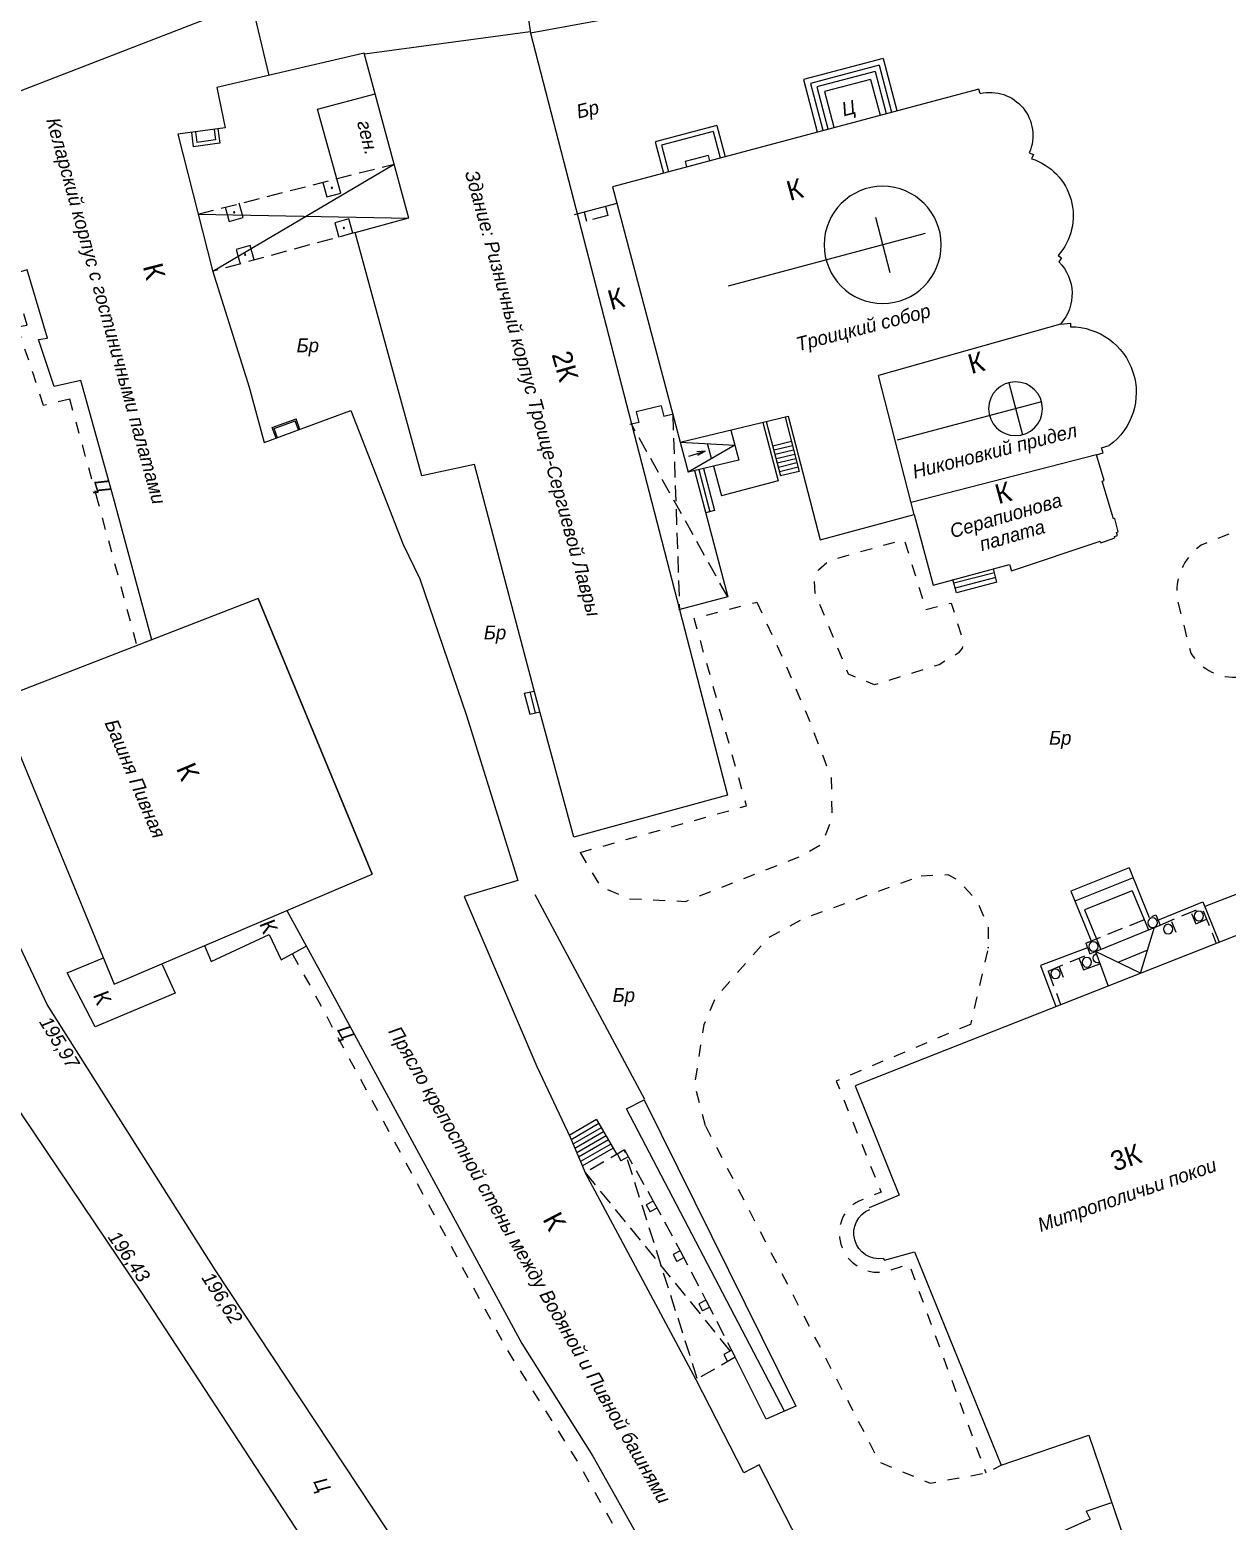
# Model space of a CAD drawing. Header units: metres. Extents: x 2227888 to 2228620, y 529759 to 530801.
# Drawn here: x 2228154.6 to 2228230.3, y 530224.7 to 530318.9 of the extents above; entities that cross this region are included whole.
import ezdxf

# ---------------------------------------------------------------- set-up
doc = ezdxf.new("R2010")
doc.units = ezdxf.units.M
doc.header["$LTSCALE"] = 0.5
for name, pattern in [('189_3', [3, 1.5, -1.5]), ('22', [3, 2, -1]), ('24', [3, 1.5, -1.5]), ('CONTI', [0]), ('L2X1', [3, 2, -1])]:
    doc.linetypes.add(name, pattern=pattern)
for name, color, linetype in [('КУЛЬТ_РИТУАЛ', 252, 'CONTI'), ('ОГРАЖДЕНИЯ', 252, 'CONTI'), ('СООРУЖЕНИЯ', 252, 'CONTI'), ('ТРОТУАРЫ', 252, 'CONTI')]:
    doc.layers.add(name, color=color, linetype=linetype)
doc.styles.get("Standard").update_dxf_attribs({"font": '', "height": 0.875})
doc.styles.add('БМ431', font='', dxfattribs={"height": 0.875})
doc.styles.add('древний курсив', font='', dxfattribs={"height": 0.875})
doc.styles.add('рубленый', font='', dxfattribs={"height": 1})
doc.styles.get('Standard').set_extended_font_data('Bm431', italic=True)
doc.styles.get('БМ431').set_extended_font_data('Bm431', italic=True)
doc.styles.get('древний курсив').set_extended_font_data('D431', italic=True)
doc.styles.get('рубленый').set_extended_font_data('P131')
doc.linetypes.add('119_3', pattern='A,6,-2,[12,GUGK.shx,S=1,R=0,X=0,Y=0],6,[12,GUGK.shx,S=1,R=180,X=0,Y=0],-2', length=16)
doc.linetypes.add('122_kl', pattern='A,1,-2,6,-0.5,-0.2,["Кл",Standard,S=2,R=0,X=-0.1,Y=-1],-2,-2,6,-2,6,-2,6', length=35.7)
doc.linetypes.add('280', pattern='A,2,[9,GUGK.shx,S=0.25,R=0,X=0,Y=0.5],2,0', length=4)
doc.linetypes.add('476_3', pattern='A,5,[5,GUGK.shx,S=0.6,R=0,X=0,Y=0],0.01,[5,GUGK.shx,S=0.6,R=90,X=0,Y=0],5,[5,GUGK.shx,S=0.6,R=180,X=0,Y=0],0.01,[5,GUGK.shx,S=0.6,R=270,X=0,Y=0]', length=10.02)
doc.linetypes.add('84a_2', pattern='A,0.001,[5,GUGK.shx,S=0.9,R=225,X=0,Y=0],0.5,[5,GUGK.shx,S=0.4,R=225,X=0,Y=0],0.5', length=1.001)

msp = doc.modelspace()

# ---------------------------------------------------------------- linework, layer by layer
at = {"layer": 'КУЛЬТ_РИТУАЛ', "extrusion": (-2.03036e-17, 5.69296e-17, -1)}
for p, q in [((2228193.639, 530320.061), (2228186.255, 530318.709)), ((2228186.255, 530318.709), (2228198.707, 530270.563)), ((2228175.76, 530317.453), (2228166.449, 530315.274)), ((2228177.253, 530311.911), (2228175.76, 530317.453)), ((2228208.542, 530317.12), (2228203.51, 530315.792)), ((2228208.286, 530316.685), (2228203.952, 530315.541)), ((2228208.286, 530316.685), (2228209.067, 530313.727)), ((2228208.542, 530317.12), (2228209.413, 530313.819)), ((2228203.51, 530315.792), (2228204.381, 530312.49)), ((2228208.033, 530316.291), (2228204.356, 530315.321)), ((2228207.751, 530315.79), (2228204.836, 530315.021)), ((2228207.751, 530315.79), (2228208.346, 530313.537)), ((2228208.033, 530316.291), (2228208.733, 530313.639)), ((2228166.449, 530315.274), (2228166.973, 530312.726)), ((2228203.952, 530315.541), (2228204.733, 530312.583)), ((2228204.356, 530315.321), (2228205.056, 530312.669)), ((2228204.836, 530315.021), (2228205.431, 530312.767)), ((2228198.032, 530312.881), (2228194.146, 530311.855)), ((2228198.032, 530312.881), (2228198.552, 530310.909)), ((2228166.973, 530312.726), (2228163.967, 530312.328)), ((2228163.967, 530312.328), (2228166.176, 530303.726)), ((2228164.836, 530312.443), (2228164.956, 530311.536)), ((2228165.084, 530312.476), (2228165.171, 530311.816)), ((2228166.35, 530311.972), (2228165.171, 530311.816)), ((2228166.263, 530312.632), (2228166.35, 530311.972)), ((2228166.511, 530312.665), (2228166.631, 530311.757)), ((2228178.568, 530307.034), (2228177.253, 530311.911)), ((2228197.807, 530312.496), (2228194.531, 530311.631)), ((2228197.807, 530312.496), (2228198.248, 530310.828)), ((2228166.631, 530311.757), (2228164.956, 530311.536)), ((2228194.146, 530311.855), (2228194.669, 530309.874)), ((2228194.531, 530311.631), (2228194.973, 530309.955)), ((2228197.479, 530310.989), (2228196.028, 530310.606)), ((2228197.479, 530310.989), (2228197.569, 530310.647)), ((2228166.194, 530303.671), (2228177.648, 530310.446)), ((2228196.028, 530310.606), (2228196.119, 530310.26)), ((2228173.145, 530309.269), (2228173.402, 530308.365)), ((2228174.277, 530308.614), (2228174.02, 530309.518)), ((2228173.402, 530308.365), (2228174.277, 530308.614)), ((2228191.433, 530309.011), (2228195.716, 530292.869)), ((2228165.264, 530307.277), (2228178.568, 530307.034)), ((2228166.971, 530307.714), (2228167.229, 530306.81)), ((2228168.103, 530307.059), (2228167.846, 530307.963)), ((2228191.715, 530307.95), (2228189.028, 530307.233)), ((2228167.229, 530306.81), (2228168.103, 530307.059)), ((2228174.774, 530306.977), (2228173.899, 530306.728)), ((2228173.899, 530306.728), (2228174.157, 530305.824)), ((2228175.031, 530306.073), (2228174.774, 530306.977)), ((2228208.05, 530307.085), (2228208.972, 530303.59)), ((2228168.538, 530305.293), (2228167.664, 530305.044)), ((2228168.796, 530304.389), (2228168.538, 530305.293)), ((2228177.263, 530298.47), (2228175.187, 530306.115)), ((2228211.201, 530306.055), (2228198.753, 530302.736)), ((2228167.664, 530305.044), (2228167.921, 530304.14)), ((2228166.176, 530303.726), (2228168.492, 530296.343)), ((2228179.292, 530291.122), (2228177.263, 530298.47)), ((2228168.492, 530296.343), (2228169.433, 530292.839)), ((2228216.474, 530296.628), (2228217.342, 530293.341)), ((2228194.521, 530295.157), (2228192.938, 530294.778)), ((2228194.521, 530295.157), (2228194.695, 530294.499)), ((2228218.551, 530295.422), (2228209.43, 530292.991)), ((2228169.433, 530292.839), (2228174.912, 530294.872)), ((2228169.936, 530293.788), (2228171.448, 530294.349)), ((2228170.065, 530293.729), (2228171.389, 530294.22)), ((2228171.603, 530293.644), (2228171.389, 530294.22)), ((2228171.696, 530293.679), (2228171.448, 530294.349)), ((2228174.912, 530294.872), (2228178.213, 530286.395)), ((2228193.112, 530294.12), (2228192.526, 530293.98)), ((2228192.938, 530294.778), (2228193.112, 530294.12)), ((2228195.294, 530294.643), (2228194.695, 530294.499)), ((2228195.716, 530292.869), (2228202.54, 530294.503)), ((2228200.935, 530294.119), (2228201.908, 530290.432)), ((2228201.153, 530294.171), (2228202.061, 530290.732)), ((2228202.341, 530294.456), (2228203.237, 530291.013)), ((2228170.185, 530293.118), (2228169.936, 530293.788)), ((2228170.278, 530293.153), (2228170.065, 530293.729)), ((2228198.917, 530293.636), (2228199.417, 530291.742)), ((2228195.716, 530292.869), (2228196.216, 530290.975)), ((2228195.716, 530292.869), (2228199.167, 530292.689)), ((2228199.167, 530292.689), (2228196.216, 530290.975)), ((2228197.692, 530291.832), (2228197.442, 530292.779)), ((2228202.745, 530292.906), (2228201.568, 530292.624)), ((2228202.815, 530292.636), (2228201.638, 530292.354)), ((2228202.885, 530292.365), (2228201.709, 530292.083)), ((2228202.956, 530292.095), (2228201.779, 530291.813)), ((2228182.715, 530291.452), (2228179.395, 530290.749)), ((2228186.665, 530276.545), (2228182.715, 530291.452)), ((2228199.417, 530291.742), (2228196.216, 530290.975)), ((2228197.181, 530291.206), (2228197.884, 530288.545)), ((2228197.824, 530291.36), (2228198.319, 530289.484)), ((2228203.026, 530291.825), (2228201.849, 530291.543)), ((2228203.097, 530291.554), (2228201.92, 530291.272)), ((2228203.167, 530291.284), (2228201.99, 530291.002)), ((2228179.395, 530290.749), (2228179.292, 530291.122)), ((2228196.612, 530291.07), (2228198.718, 530283.089)), ((2228196.897, 530291.138), (2228197.599, 530288.477)), ((2228201.908, 530290.432), (2228198.319, 530289.484)), ((2228203.237, 530291.013), (2228202.061, 530290.732)), ((2228178.213, 530286.395), (2228179.263, 530284.23)), ((2228215.573, 530284.621), (2228213.015, 530283.95)), ((2228215.732, 530284.029), (2228215.507, 530284.865)), ((2228179.263, 530284.23), (2228182.221, 530275.588)), ((2228213.175, 530283.358), (2228212.95, 530284.194)), ((2228215.653, 530284.325), (2228213.095, 530283.654)), ((2228215.732, 530284.029), (2228213.175, 530283.358)), ((2228198.718, 530283.089), (2228195.617, 530282.27)), ((2228185.864, 530277.006), (2228186.498, 530277.144)), ((2228186.216, 530277.093), (2228186.561, 530275.771)), ((2228185.864, 530277.006), (2228186.209, 530275.683)), ((2228189.004, 530267.911), (2228186.665, 530276.545)), ((2228182.221, 530275.588), (2228185.455, 530265.181)), ((2228186.209, 530275.683), (2228186.852, 530275.825)), ((2228198.707, 530270.563), (2228189.004, 530267.911)), ((2228224.096, 530265.963), (2228220.404, 530264.494)), ((2228224.096, 530265.963), (2228225.357, 530262.829)), ((2228185.455, 530265.181), (2228182.061, 530264.164)), ((2228224.347, 530265.34), (2228220.66, 530263.872)), ((2228182.061, 530264.164), (2228186.67, 530253.426)), ((2228220.404, 530264.494), (2228221.694, 530261.356)), ((2228224.284, 530264.524), (2228221.267, 530263.324)), ((2228224.284, 530264.524), (2228225.299, 530262.056)), ((2228225.907, 530262.666), (2228228.741, 530263.831)), ((2228228.741, 530263.831), (2228229.777, 530261.268)), ((2228221.267, 530263.324), (2228222.291, 530260.819)), ((2228228.018, 530263.092), (2228228.295, 530262.436)), ((2228221.609, 530260.539), (2228226.036, 530262.359)), ((2228226.751, 530262.581), (2228227.037, 530261.9)), ((2228228.295, 530262.436), (2228228.98, 530262.724)), ((2228221.464, 530260.916), (2228218.474, 530259.792)), ((2228220.936, 530260.212), (2228221.192, 530259.521)), ((2228221.95, 530260.679), (2228222.753, 530258.496)), ((2228218.474, 530259.792), (2228219.463, 530257.21)), ((2228219.662, 530259.721), (2228219.908, 530259.053)), ((2228221.192, 530259.521), (2228222.235, 530259.907)), ((2228186.67, 530253.426), (2228188.757, 530248.946)), ((2228190.433, 530250.069), (2228188.701, 530249.067)), ((2228190.583, 530249.81), (2228188.823, 530248.792)), ((2228190.433, 530250.069), (2228191.71, 530247.863)), ((2228188.757, 530248.946), (2228189.723, 530246.714)), ((2228190.733, 530249.551), (2228188.943, 530248.516)), ((2228190.882, 530249.293), (2228189.063, 530248.24)), ((2228191.032, 530249.034), (2228189.182, 530247.963)), ((2228191.182, 530248.775), (2228189.302, 530247.687)), ((2228191.332, 530248.516), (2228189.422, 530247.411)), ((2228191.482, 530248.257), (2228189.541, 530247.134)), ((2228191.739, 530247.899), (2228191.977, 530247.458)), ((2228191.739, 530247.899), (2228191.977, 530247.458)), ((2228192.434, 530247.702), (2228191.977, 530247.458)), ((2228192.434, 530247.702), (2228191.977, 530247.458)), ((2228196.722, 530233.619), (2228189.723, 530246.714)), ((2228194.017, 530244.914), (2228193.575, 530244.678)), ((2228193.575, 530244.678), (2228193.813, 530244.238)), ((2228194.271, 530244.481), (2228193.813, 530244.238)), ((2228195.714, 530241.779), (2228195.272, 530241.543)), ((2228195.272, 530241.543), (2228195.51, 530241.103)), ((2228195.967, 530241.346), (2228195.51, 530241.103)), ((2228197.341, 530238.653), (2228196.898, 530238.417)), ((2228196.898, 530238.417), (2228197.137, 530237.977)), ((2228197.594, 530238.22), (2228197.137, 530237.977)), ((2228197.594, 530238.22), (2228197.137, 530237.977)), ((2228198.971, 530235.484), (2228198.475, 530235.221)), ((2228198.475, 530235.221), (2228198.713, 530234.78)), ((2228199.746, 530227.739), (2228196.722, 530233.619)), ((2228200.713, 530228.237), (2228199.746, 530227.739)), ((2228203.815, 530222.204), (2228200.713, 530228.237))]:
    msp.add_line(p, q, dxfattribs=at)
at = {"layer": 'КУЛЬТ_РИТУАЛ', "linetype": 'L2X1', "extrusion": (-2.03036e-17, 5.69296e-17, -1)}
for p, q in [((2228165.264, 530307.277), (2228177.648, 530310.446)), ((2228189.652, 530307.4), (2228189.802, 530306.834)), ((2228191.142, 530307.192), (2228189.802, 530306.834)), ((2228190.992, 530307.757), (2228191.142, 530307.192)), ((2228175.187, 530306.116), (2228166.194, 530303.671)), ((2228221.348, 530261.217), (2228225.769, 530262.995)), ((2228225.769, 530262.995), (2228226.036, 530262.359)), ((2228226.036, 530262.359), (2228228.695, 530263.452)), ((2228228.759, 530263.245), (2228229.588, 530261.193)), ((2228221.348, 530261.217), (2228221.609, 530260.539)), ((2228218.966, 530259.452), (2228221.609, 530260.539)), ((2228218.966, 530259.452), (2228219.751, 530257.334)), ((2228192.196, 530248.144), (2228189.723, 530246.714)), ((2228196.795, 530233.698), (2228192.196, 530248.144)), ((2228192.196, 530248.144), (2228194.017, 530244.914)), ((2228189.723, 530246.714), (2228199.194, 530235.05)), ((2228194.017, 530244.914), (2228195.714, 530241.779)), ((2228195.714, 530241.779), (2228197.341, 530238.653)), ((2228197.341, 530238.653), (2228199.194, 530235.05))]:
    msp.add_line(p, q, dxfattribs=at)
at = {"layer": 'КУЛЬТ_РИТУАЛ', "linetype": 'Continuous', "extrusion": (-2.03036e-17, 5.69296e-17, -1)}
for p, q in [((2228224.809, 530259.314), (2228225.696, 530262.218)), ((2228224.809, 530259.314), (2228221.951, 530260.679)), ((2228225.252, 530260.766), (2228223.38, 530259.997))]:
    msp.add_line(p, q, dxfattribs=at)
at = {"layer": 'КУЛЬТ_РИТУАЛ', "linetype": '22', "extrusion": (-2.03036e-17, 5.69296e-17, -1)}
msp.add_line((2228199.194, 530235.05), (2228196.722, 530233.619), dxfattribs=at)
at = {"layer": 'КУЛЬТ_РИТУАЛ', "flags": 128}
for points, elevation in [([(2228153.692, 530314.934), (2228168.614, 530320.708), (2228162.94, 530335.369)], 0), ([(2228184.807, 530328.621), (2228186.255, 530318.709)], 0), ([(2228168.614, 530320.708), (2228169.718, 530316.039)], 0), ([(2228186.241, 530318.803), (2228175.777, 530317.389)], 0), ([(2228219.744, 530300.332), (2228208.247, 530297.08)], 0), ([(2228210.503, 530288.3), (2228208.247, 530297.08)], 0), ([(2228222.018, 530292.07), (2228210.308, 530289.06)], 0), ([(2228197.884, 530288.545), (2228197.317, 530288.396)], 0), ([(2228170.857, 530263.266), (2228173.207, 530258.993), (2228185.703, 530235.915), (2228190.193, 530228.791), (2228198.369, 530214.244), (2228201.398, 530208.441), (2228202.601, 530206.564), (2228202.601, 530206.564)], 0), ([(2228221.375, 530225.313), (2228221.614, 530224.818), (2228220.031, 530224.099), (2228220.552, 530222.916), (2228217.709, 530221.773)], 201.281), ([(2228221.375, 530225.313), (2228222.984, 530225.861)], 201.281)]:
    msp.add_lwpolyline(points, dxfattribs=dict(at, elevation=elevation))
at = {"layer": 'КУЛЬТ_РИТУАЛ', "linetype": '24', "extrusion": (-2.03036e-17, 5.69296e-17, -1), "elevation": 0}
msp.add_lwpolyline([(-2228161.372, 530280.117), (-2228158.948, 530289.079), (-2228157.15, 530295.58), (-2228155.5, 530295.195), (-2228153.848, 530300.168), (-2228154.452, 530300.256), (-2228153.79, 530302.52), (-2228152.432, 530302.114), (-2228148.844, 530314.417), (-2228150.771, 530314.992)], dxfattribs=at)
at = {"layer": 'КУЛЬТ_РИТУАЛ', "extrusion": (-2.03036e-17, 5.69296e-17, -1), "elevation": 0}
for points in [[(-2228162.337, 530280.378), (-2228159.913, 530289.343), (-2228157.857, 530296.773), (-2228156.162, 530296.377), (-2228155.173, 530299.351), (-2228155.735, 530299.433), (-2228154.467, 530303.766), (-2228153.11, 530303.36), (-2228150.076, 530313.764), (-2228153.692, 530314.934)], [(-2228214.679, 530314.907), (-2228214.592, 530315.186), (-2228191.433, 530309.011)], [(-2228217.776, 530311.161), (-2228218.035, 530311.057), (-2228217.918, 530310.782)], [(-2228219.744, 530300.332), (-2228220.375, 530300.393), (-2228220.378, 530300.162)], [(-2228202.54, 530294.503), (-2228204.57, 530286.704), (-2228210.503, 530288.3)], [(-2228196.266, 530291.989), (-2228197.295, 530292.307), (-2228196.831, 530292.055), (-2228197.295, 530292.307), (-2228196.77, 530292.253)], [(-2228222.018, 530292.07), (-2228222.444, 530292.202), (-2228222.342, 530292.507), (-2228222.826, 530292.657)], [(-2228210.503, 530288.3), (-2228211.692, 530283.841), (-2228216.53, 530285.143), (-2228216.654, 530284.733), (-2228222.255, 530286.61), (-2228222.287, 530286.509), (-2228223.189, 530286.815), (-2228223.158, 530286.913), (-2228223.345, 530286.976), (-2228223.292, 530287.166), (-2228223.389, 530287.195), (-2228223.186, 530288.049), (-2228223.087, 530288.024), (-2228222.376, 530290.405), (-2228222.503, 530290.446), (-2228222.018, 530292.07)], [(-2228169.06, 530282.981), (-2228152.543, 530276.586), (-2228159.96, 530258.629), (-2228176.255, 530265.564)], [(-2228243.202, 530266.638), (-2228233.646, 530262.795), (-2228206.781, 530252.193), (-2228209.548, 530245.29), (-2228207.665, 530244.477)], [(-2228208.547, 530241.282), (-2228208.627, 530241.186), (-2228210.526, 530241.696), (-2228215.998, 530228.217), (-2228221.534, 530230.117), (-2228224.508, 530221.392)]]:
    msp.add_lwpolyline(points, dxfattribs=at)
at = {"layer": 'КУЛЬТ_РИТУАЛ', "linetype": '122_kl', "elevation": 0, "flags": 128}
msp.add_lwpolyline([(2228175.187, 530306.116), (2228178.567, 530307.035)], dxfattribs=at)
at = {"layer": 'КУЛЬТ_РИТУАЛ', "extrusion": (-2.03036e-17, 5.69296e-17, -1), "elevation": 0}
msp.add_lwpolyline([(-2228219.595, 530304.66), (-2228219.813, 530304.511), (-2228219.64, 530304.267, 0.399358), (-2228219.744, 530300.332, 0.399358)], format="xyb", dxfattribs=at)
at = {"layer": 'КУЛЬТ_РИТУАЛ', "linetype": '22', "elevation": 0, "flags": 128}
for points in [[(2228198.718, 530283.089), (2228192.643, 530294.008)], [(2228195.248, 530294.632), (2228195.675, 530282.286)]]:
    msp.add_lwpolyline(points, dxfattribs=at)
at = {"layer": 'КУЛЬТ_РИТУАЛ', "extrusion": (-2.03036e-17, 5.69296e-17, -1), "elevation": 0}
msp.add_lwpolyline([(-2228169.06, 530282.981), (-2228176.255, 530265.564)], close=True, dxfattribs=at)
at = {"layer": 'КУЛЬТ_РИТУАЛ', "linetype": '24', "elevation": 0, "flags": 128}
for points in [[(2228189.397, 530266.942), (2228199.906, 530269.892), (2228196.608, 530281.729), (2228200.568, 530282.767)], [(2228171.226, 530260.519), (2228172.329, 530258.514), (2228184.84, 530235.409), (2228189.334, 530228.279), (2228197.49, 530213.768), (2228200.532, 530207.939), (2228201.322, 530206.706), (2228197.258, 530202.7), (2228197.313, 530194.706), (2228202.825, 530188.991), (2228210.83, 530189.213), (2228216.417, 530194.656), (2228216.306, 530202.61), (2228212.783, 530206.312)]]:
    msp.add_lwpolyline(points, dxfattribs=at)
at = {"layer": 'КУЛЬТ_РИТУАЛ', "linetype": '280', "elevation": 0, "flags": 128}
msp.add_lwpolyline([(2228242.246, 530268.679), (2228228.866, 530263.522)], dxfattribs=at)
at = {"layer": 'КУЛЬТ_РИТУАЛ', "elevation": 198.556}
msp.add_lwpolyline([(2228165.66, 530261.055), (2228166.083, 530260.062), (2228169.741, 530261.754), (2228170.508, 530260.154), (2228172.09, 530261.024)], dxfattribs=at)
at = {"layer": 'КУЛЬТ_РИТУАЛ', "linetype": 'Continuous', "lineweight": 25, "elevation": 198.312}
msp.add_lwpolyline([(2228162.986, 530259.855), (2228163.799, 530258.045), (2228158.747, 530255.93), (2228156.991, 530259.344), (2228159.275, 530260.288)], dxfattribs=at)
at = {"layer": 'КУЛЬТ_РИТУАЛ', "linetype": '24', "elevation": 0, "flags": 128}
msp.add_lwpolyline([(2228214.057, 530256.081), (2228205.575, 530252.5), (2228208.414, 530245.482), (2228207.006, 530244.912, 0.395534), (2228205.95, 530241.99, 0.386644), (2228208.856, 530240.501), (2228210.175, 530240.93), (2228215.028, 530227.733)], format="xyb", dxfattribs=at)
at = {"layer": 'КУЛЬТ_РИТУАЛ', "lineweight": 25, "elevation": 204.701}
for points in [[(2228202.308, 530231.638), (2228192.32, 530250.736), (2228193.435, 530251.32)], [(2228193.435, 530251.32), (2228203.016, 530231.948), (2228201.147, 530231.131), (2228199.194, 530235.05)]]:
    msp.add_lwpolyline(points, dxfattribs=at)
at = {"layer": 'КУЛЬТ_РИТУАЛ', "extrusion": (-2.03036e-17, 5.69296e-17, -1)}
for centre, radius in [((-2228173.711, 530308.941), 0.0413), ((-2228208.511, 530305.338), 3.7), ((-2228167.537, 530307.387), 0.0413), ((-2228174.465, 530306.4), 0.0413), ((-2228168.23, 530304.717), 0.0413), ((-2228216.908, 530294.984), 1.7), ((-2228228.491, 530262.928), 0.3), ((-2228225.57, 530262.505), 0.3), ((-2228226.548, 530262.102), 0.3), ((-2228221.831, 530261.001), 0.3), ((-2228221.412, 530260.002), 0.3), ((-2228219.429, 530259.278), 0.3)]:
    msp.add_circle(centre, radius, dxfattribs=at)
for centre, radius, start, end in [((-2228215.281, 530312.252), 2.723, 77.2179, 203.60802), ((-2228216.763, 530307.175), 3.787, 107.76363, 221.59731), ((-2228220.381, 530296.011), 4.15, 89.9486, 233.91462), ((-2228222.111, 530260.261), 0.3, 250.96876, 68.64468), ((-2228208.304, 530242.883), 1.619, 261.37793, 68.00356)]:
    msp.add_arc(centre, radius, start, end, dxfattribs=at)
at = {"layer": 'ОГРАЖДЕНИЯ', "linetype": '476_3', "elevation": 0, "flags": 128}
msp.add_lwpolyline([(2228174.02, 530309.518), (2228172.801, 530313.908), (2228176.45, 530314.891)], dxfattribs=at)
at = {"layer": 'ТРОТУАРЫ', "flags": 128}
msp.add_lwpolyline([(2228187.274, 530207.971), (2228179.007, 530221.395), (2228166.334, 530240.571), (2228155.723, 530257.334), (2228134.244, 530302.917), (2228132.736, 530307.105, -0.253824), (2228133.765, 530314.683), (2228141.531, 530321.933, 0.202419), (2228142.72, 530323.671), (2228141.049, 530327.81)], format="xyb", dxfattribs=at)
at = {"layer": 'ТРОТУАРЫ', "linetype": '189_3', "flags": 128}
msp.add_lwpolyline([(2228231.773, 530287.608), (2228228.626, 530286.355, 0.283362), (2228227.125, 530282.891), (2228227.981, 530279.535, 0.289794), (2228231.069, 530278.039), (2228234.063, 530278.836, 0.240326), (2228234.999, 530280.506), (2228233.619, 530286.729, 0.371669), (2228231.773, 530287.608)], format="xyb", dxfattribs=at)
for points, elevation in [([(2228211.246, 530282.287), (2228212.839, 530282.703), (2228213.576, 530280.388), (2228213.545, 530279.86), (2228213.291, 530279.542), (2228212.091, 530278.807), (2228208.004, 530277.53), (2228206.347, 530278.218), (2228206.347, 530278.218), (2228206.347, 530278.218), (2228204.257, 530283.319), (2228204.2, 530284.203), (2228204.451, 530284.809), (2228205.009, 530285.286), (2228205.635, 530285.539), (2228209.869, 530286.713), (2228211.246, 530282.287)], 207.203), ([(2228197.318, 530249.662), (2228208.314, 530228.413), (2228211.52, 530227.091), (2228215.028, 530227.733), (2228215.998, 530228.217)], 0)]:
    msp.add_lwpolyline(points, dxfattribs=dict(at, elevation=elevation))
at = {"layer": 'ТРОТУАРЫ', "linetype": '189_3', "extrusion": (-2.03036e-17, 5.69296e-17, -1), "elevation": 0, "flags": 128}
for points in [[(-2228189.397, 530266.942), (-2228190.682, 530264.787), (-2228192.48, 530264.022), (-2228196.048, 530263.852), (-2228203.415, 530266.732), (-2228203.671, 530266.885), (-2228204.673, 530267.485), (-2228205.335, 530269.114), (-2228205.276, 530271.639), (-2228203.936, 530275.161), (-2228202.275, 530279.079), (-2228200.568, 530282.767)], [(-2228197.318, 530249.662), (-2228196.641, 530252.247), (-2228197.228, 530256.08), (-2228197.962, 530257.784), (-2228201.279, 530261.548), (-2228203.493, 530262.767), (-2228210.942, 530265.472)], [(-2228210.942, 530265.472), (-2228212.632, 530265.545), (-2228213.298, 530265.189), (-2228214.461, 530263.899), (-2228215.022, 530262.619), (-2228215.168, 530262.292), (-2228215.172, 530260.939), (-2228215.172, 530260.939), (-2228214.057, 530256.081)]]:
    msp.add_lwpolyline(points, dxfattribs=at)
at = {"layer": 'ТРОТУАРЫ', "flags": 128}
for points in [[(2228193.49, 530251.328), (2228186.56, 530264.265)], [(2228151.018, 530254.931), (2228161.755, 530239.03), (2228175.66, 530217.736), (2228181.237, 530208.657), (2228196.555, 530183.281)]]:
    msp.add_lwpolyline(points, dxfattribs=at)

# ---------------------------------------------------------------- texts
at = {"layer": 'КУЛЬТ_РИТУАЛ', "linetype": '189_3', "style": 'БМ431'}
msp.add_text('Ц', height=0.875, rotation=14.24144, dxfattribs=at).set_placement((2228206.055, 530313.453))
at = {"layer": 'КУЛЬТ_РИТУАЛ', "linetype": '22'}
for s, height, rotation, style, p in [('Келарский корпус с гостиничными палатами', 0.875, 285.4734, 'БМ431', (2228155.658, 530313.229)), ('Здание: Ризничный корпус Троице-Сергиевой Лавры', 0.875, 285.40809, 'БМ431', (2228182.109, 530309.905)), ('К', 1.25, 284.44081, 'рубленый', (2228161.758, 530303.987)), ('2К', 1.25, 286.00112, 'рубленый', (2228187.586, 530298.42)), ('Башня Пивная', 0.875, 292.86779, 'БМ431', (2228159.335, 530275.128)), ('К', 1.25, 292.79112, 'рубленый', (2228163.853, 530272.263)), ('Прясло крепостной стены между Водяной и Пивной башнями', 0.875, 299.82474, 'БМ431', (2228177.253, 530255.635)), ('3К', 1.25, 18.95006, 'рубленый', (2228223.172, 530246.767)), ('Митрополичьи покои', 0.875, 19.10642, 'БМ431', (2228218.494, 530242.956)), ('К', 1.25, 297.63168, 'рубленый', (2228187, 530243.777))]:
    msp.add_text(s, height=height, rotation=rotation, dxfattribs=dict(at, style=style)).set_placement(p)
at = {"layer": 'КУЛЬТ_РИТУАЛ'}
for s, height, rotation, style, p in [('К', 1.25, 15.34713, 'рубленый', (2228202.648, 530308.107)), ('К', 1.25, 15.34713, 'рубленый', (2228191.352, 530301.204)), ('Троицкий собор', 0.875, 14.50006, 'БМ431', (2228203.175, 530298.612)), ('К', 1.25, 15.34713, 'рубленый', (2228214.111, 530297.164)), ('Никоновкий придел', 0.875, 14.42723, 'БМ431', (2228210.527, 530290.561)), ('К', 1.25, 15.34713, 'рубленый', (2228215.822, 530288.945)), ('Серапионова', 0.875, 16.17706, 'БМ431', (2228212.909, 530286.795)), ('палата', 0.875, 16.17706, 'БМ431', (2228214.781, 530285.977))]:
    msp.add_text(s, height=height, rotation=rotation, dxfattribs=dict(at, style=style)).set_placement(p)
at = {"layer": 'КУЛЬТ_РИТУАЛ', "linetype": '119_3', "style": 'БМ431'}
for rotation, p in [(286.37885, (2228158.674, 530290.392)), (298.67042, (2228174.016, 530255.732))]:
    msp.add_text('Ц', height=0.875, rotation=rotation, dxfattribs=at).set_placement(p)
at = {"layer": 'ОГРАЖДЕНИЯ', "linetype": '476_3', "style": 'БМ431'}
msp.add_text('ген.', height=0.875, rotation=284.26919, dxfattribs=at).set_placement((2228175.29, 530313.079))
at = {"layer": 'СООРУЖЕНИЯ', "linetype": '122_kl', "style": 'рубленый'}
for p in [(2228169.109, 530262.453), (2228158.601, 530257.947)]:
    msp.add_text('К', height=1, rotation=290.98076, dxfattribs=at).set_placement(p)
at = {"layer": 'ТРОТУАРЫ', "linetype": '119_3', "style": 'БМ431'}
msp.add_text('Бр', height=0.875, rotation=13.8236, dxfattribs=at).set_placement((2228189.289, 530313.313))
at = {"layer": 'ТРОТУАРЫ', "linetype": '84a_2', "style": 'БМ431'}
for p in [(2228171.48, 530298.549), (2228183.312, 530280.409), (2228219.026, 530273.75), (2228191.448, 530257.493)]:
    msp.add_text('Бр', height=0.875, dxfattribs=at).set_placement(p)
at = {"layer": 'ТРОТУАРЫ', "linetype": '280'}
for s, rotation, style, p in [('195,97', 301.54142, 'древний курсив', (2228155.191, 530256.234)), ('196,43', 304.8665, 'древний курсив', (2228159.52, 530242.629)), ('196,62', 302.70153, 'древний курсив', (2228165.448, 530240.062)), ('Ц', 295.07139, 'БМ431', (2228172.52, 530227.184))]:
    msp.add_text(s, height=0.875, rotation=rotation, dxfattribs=dict(at, style=style)).set_placement(p)

doc.saveas('drawing.dxf')
